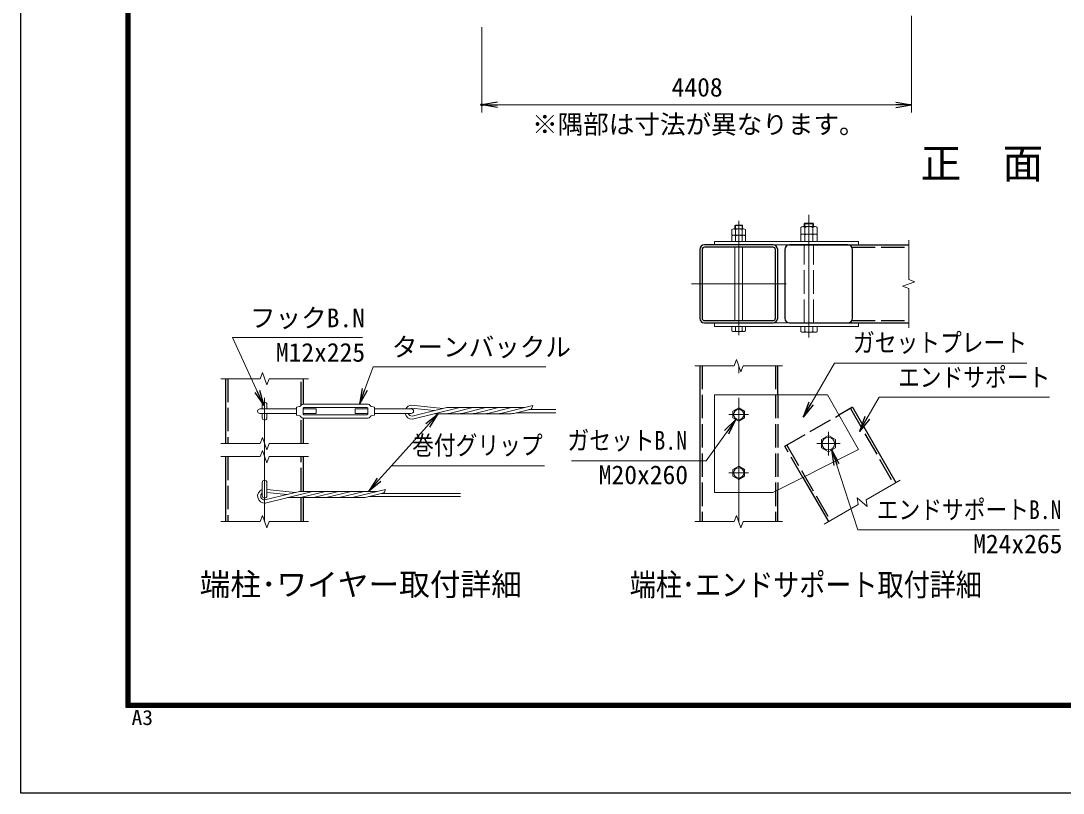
# Model space of a CAD drawing. Units: millimetres, scale not verified. Extents: x -16800 to 16800, y -11880 to 11880.
# Drawn here: x -16800 to -6107, y -11880 to -3956 of the extents above; entities that cross this region are included whole.
import ezdxf
from ezdxf.enums import TextEntityAlignment as Align

# ---------------------------------------------------------------- set-up
doc = ezdxf.new("R2010")
doc.units = ezdxf.units.MM
doc.header["$LTSCALE"] = 40
doc.header["$PDMODE"] = 32
doc.header["$PDSIZE"] = 20
doc.linetypes.add('DASHED', pattern=[7.5, 6, -1.5])
doc.linetypes.add('USER1', pattern=[50.8, 31.75, -6.35, 6.35, -6.35])
for name, color, linetype, lineweight in [('0-0_D-TTL-TXT', 7, 'Continuous', 13), ('0-1_D-STR1', 1, 'Continuous', 25), ('0-2_D-BMK', 2, 'USER1', 13), ('0-3_D-STR3', 3, 'Continuous', 13), ('0-5_D-STR-DIM', 7, 'Continuous', 13), ('0-6_D-STR-TXT', 7, 'Continuous', 13), ('0-C_D-TTL', 7, 'Continuous', 25)]:
    doc.layers.add(name, color=color, linetype=linetype, lineweight=lineweight)
doc.layers.add('0-7_0', color=7, linetype='Continuous')
doc.layers.add('0-8_Defpoints', color=8, linetype='Continuous')
doc.styles.add('ＭＳ ゴシック', font='')
doc.styles.get('ＭＳ ゴシック').set_extended_font_data('MS Gothic')

# ---------------------------------------------------------------- blocks, each defined once
blk = doc.blocks.new('_Open')
at = {"layer": '0-7_0'}
blk.add_line((-40, 6.67), (0, 0), dxfattribs=at)
blk.add_lwpolyline([(-40, -6.67), (0, 0), (-40, 0)], dxfattribs=at)

msp = doc.modelspace()

# ---------------------------------------------------------------- linework, layer by layer
at = {"layer": '0-1_D-STR1'}
for p, q in [((-9835.29, -6303.54), (-9835.29, -7007.54)), ((-9811.29, -6303.54), (-9811.29, -7007.54)), ((-9083.29, -6255.54), (-9787.29, -6255.54)), ((-9083.29, -6279.54), (-9787.29, -6279.54)), ((-9059.29, -7007.54), (-9059.29, -6303.54)), ((-9035.29, -7007.54), (-9035.29, -6303.54)), ((-8961.7, -6303.54), (-8961.7, -7007.54)), ((-8915.29, -6255.54), (-7690.15, -6255.54)), ((-8316.88, -6255.54), (-8913.7, -6255.54)), ((-8268.88, -7007.54), (-8268.88, -6303.54)), ((-9787.29, -7031.54), (-9083.29, -7031.54)), ((-9787.29, -7055.54), (-9083.29, -7055.54)), ((-8915.29, -7055.54), (-7690.15, -7055.54)), ((-8913.7, -7055.54), (-8316.88, -7055.54)), ((-9835.29, -7494.28), (-9835.29, -9094.28)), ((-9035.29, -7794.28), (-9035.29, -7494.28)), ((-14699.37, -7627.61), (-14699.37, -8294.28)), ((-13899.37, -7889.13), (-13899.37, -7627.61)), ((-8268.88, -7921.07), (-8407.2, -8000.93)), ((-8268.88, -7921.07), (-7822.47, -8694.28)), ((-13899.37, -8294.28), (-13899.37, -8032.75)), ((-14699.37, -8427.61), (-14699.37, -9094.28)), ((-13899.37, -8783.75), (-13899.37, -8427.61)), ((-8777.38, -8640.32), (-8515.29, -9094.28)), ((-13899.37, -9094.28), (-13899.37, -8847.6)), ((-9035.29, -9094.28), (-9035.29, -8769.28))]:
    msp.add_line(p, q, dxfattribs=at)
at = {"layer": '0-1_D-STR1', "linetype": 'DASHED'}
for p, q in [((-8275.31, -6279.54), (-7690.15, -6279.54)), ((-8275.31, -7031.54), (-7690.15, -7031.54)), ((-9811.29, -7494.28), (-9811.29, -9094.28)), ((-9059.29, -7494.28), (-9059.29, -9094.28)), ((-14675.37, -7627.61), (-14675.37, -8294.28)), ((-13923.37, -7899.63), (-13923.37, -7627.61)), ((-9035.29, -7794.28), (-9035.29, -8769.28)), ((-8289.67, -7933.07), (-7843.26, -8706.28)), ((-13923.37, -8294.28), (-13923.37, -8022.26)), ((-8940.92, -8309.07), (-8494.51, -9082.28)), ((-14675.37, -8427.61), (-14675.37, -9094.28)), ((-13923.37, -8783.75), (-13923.37, -8427.61)), ((-13923.37, -9094.28), (-13923.37, -8847.6))]:
    msp.add_line(p, q, dxfattribs=at)
msp.add_lwpolyline([(-8777.38, -8640.32), (-8961.7, -8321.07), (-8407.2, -8000.93)], dxfattribs=at)
at = {"layer": '0-1_D-STR1'}
for centre, radius, start, end in [((-9787.29, -6303.54), 48, 90, 180), ((-9787.29, -6303.54), 24, 90, 180), ((-9083.29, -6303.54), 48, 0, 90), ((-9083.29, -6303.54), 24, 0, 90), ((-8913.7, -6303.54), 48, 90, 180), ((-8316.88, -6303.54), 48, 0, 90), ((-9787.29, -7007.54), 48, 180, 270), ((-9787.29, -7007.54), 24, 180, 270), ((-9083.29, -7007.54), 24, 270, 0), ((-9083.29, -7007.54), 48, 270, 0), ((-8913.7, -7007.54), 48, 180, 270), ((-8316.88, -7007.54), 48, 270, 0)]:
    msp.add_arc(centre, radius, start, end, dxfattribs=at)
at = {"layer": '0-2_D-BMK'}
for p, q in [((-8715.29, -7204.02), (-8715.29, -5948.02)), ((-9435.29, -7182.43), (-9435.29, -6007.1)), ((-9920.79, -6655.54), (-8949.79, -6655.54)), ((-9435.29, -9094.28), (-9435.29, -7494.28)), ((-14299.37, -9094.28), (-14299.37, -7627.61)), ((-9435.29, -8082.37), (-9435.29, -7906.18)), ((-9335.29, -7994.28), (-9535.29, -7994.28)), ((-9347.19, -7994.28), (-9523.39, -7994.28)), ((-8515.29, -8174.28), (-8515.29, -8414.28)), ((-8515.29, -8396.66), (-8515.29, -8191.89)), ((-8635.29, -8294.28), (-8395.29, -8294.28)), ((-8412.9, -8294.28), (-8617.68, -8294.28)), ((-9435.29, -8506.18), (-9435.29, -8682.37)), ((-9335.29, -8594.28), (-9535.29, -8594.28)), ((-9347.19, -8594.28), (-9523.39, -8594.28))]:
    msp.add_line(p, q, dxfattribs=at)
at = {"layer": '0-3_D-STR3'}
for p, q in [((-9488.22, -6091.54), (-9383.37, -6091.54)), ((-9475.29, -6056.95), (-9469.88, -6051.54)), ((-9475.29, -6091.54), (-9475.29, -6056.95)), ((-9475.29, -6056.95), (-9395.29, -6056.95)), ((-9469.88, -6051.54), (-9400.7, -6051.54)), ((-9469.88, -6091.54), (-9469.88, -6051.54)), ((-9400.7, -6091.54), (-9400.7, -6051.54)), ((-9395.29, -6056.95), (-9400.7, -6051.54)), ((-9395.29, -6091.54), (-9395.29, -6056.95)), ((-8798.49, -6143.54), (-8798.49, -6075.54)), ((-8778.07, -6067.54), (-8649.36, -6067.54)), ((-8763.29, -6038.03), (-8756.79, -6031.54)), ((-8763.29, -6067.54), (-8763.29, -6038.03)), ((-8763.29, -6038.03), (-8667.29, -6038.03)), ((-8756.89, -6143.54), (-8756.89, -6075.54)), ((-8756.79, -6031.54), (-8673.79, -6031.54)), ((-8756.79, -6067.54), (-8756.79, -6031.54)), ((-8673.79, -6067.54), (-8673.79, -6031.54)), ((-8673.79, -6031.54), (-8667.29, -6038.03)), ((-8673.69, -6143.54), (-8673.69, -6075.54)), ((-8667.29, -6067.54), (-8667.29, -6038.03)), ((-8632.09, -6075.54), (-8632.09, -6143.54)), ((-9504.49, -6155.54), (-9504.49, -6097.14)), ((-9504.49, -6155.54), (-9366.09, -6155.54)), ((-9504.49, -6219.54), (-9504.49, -6161.14)), ((-9488.22, -6155.54), (-9383.37, -6155.54)), ((-9469.89, -6155.54), (-9469.89, -6097.14)), ((-9469.89, -6219.54), (-9469.89, -6161.14)), ((-9400.69, -6155.54), (-9400.69, -6097.14)), ((-9400.69, -6219.54), (-9400.69, -6161.14)), ((-9366.09, -6097.14), (-9366.09, -6155.54)), ((-9366.09, -6161.14), (-9366.09, -6219.54)), ((-8798.49, -6143.54), (-8632.09, -6143.54)), ((-8798.49, -6219.54), (-8798.49, -6151.54)), ((-8778.07, -6143.54), (-8649.36, -6143.54)), ((-8756.89, -6219.54), (-8756.89, -6151.54)), ((-8673.69, -6219.54), (-8673.69, -6151.54)), ((-8632.09, -6151.54), (-8632.09, -6219.54)), ((-9685.29, -6219.54), (-8205.29, -6219.54)), ((-9685.29, -6219.54), (-9685.29, -6255.54)), ((-9685.29, -6255.54), (-8205.29, -6255.54)), ((-9504.49, -6219.54), (-9366.09, -6219.54)), ((-9475.29, -7031.54), (-9475.29, -6279.54)), ((-9395.29, -7031.54), (-9395.29, -6279.54)), ((-8798.49, -6219.54), (-8632.09, -6219.54)), ((-8205.29, -6219.54), (-8205.29, -6255.54)), ((-9685.29, -7055.54), (-8205.29, -7055.54)), ((-9685.29, -7091.54), (-9685.29, -7055.54)), ((-8205.29, -7091.54), (-8205.29, -7055.54)), ((-9685.29, -7091.54), (-8205.29, -7091.54)), ((-9504.49, -7091.54), (-9366.09, -7091.54)), ((-9504.49, -7137.94), (-9504.49, -7091.54)), ((-9488.22, -7143.54), (-9383.37, -7143.54)), ((-9469.89, -7137.94), (-9469.89, -7091.54)), ((-9400.69, -7137.94), (-9400.69, -7091.54)), ((-9366.09, -7137.94), (-9366.09, -7091.54)), ((-8798.49, -7091.54), (-8632.09, -7091.54)), ((-8798.49, -7143.54), (-8798.49, -7091.54)), ((-8778.07, -7151.54), (-8649.36, -7151.54)), ((-8756.89, -7143.54), (-8756.89, -7091.54)), ((-8673.69, -7143.54), (-8673.69, -7091.54)), ((-8632.09, -7143.54), (-8632.09, -7091.54)), ((-8525.29, -7794.28), (-9685.29, -7794.28)), ((-14323.37, -7892.94), (-14323.37, -7936.94)), ((-14275.37, -7892.94), (-14275.37, -7936.94)), ((-13895.38, -7888.94), (-13247.38, -7888.94)), ((-12791.07, -7899.43), (-12469.77, -7932.78)), ((-11874.94, -7983.1), (-11547.67, -7901.95)), ((-14347.37, -7936.94), (-13971.38, -7936.94)), ((-14347.37, -7984.94), (-13971.38, -7984.94)), ((-14323.37, -7984.94), (-14323.37, -8028.94)), ((-14275.37, -7984.94), (-14275.37, -8028.94)), ((-13971.38, -7920.94), (-13940.18, -7914.25)), ((-13971.38, -8000.94), (-13971.38, -7920.94)), ((-13971.38, -8000.94), (-13940.18, -8007.63)), ((-13903.38, -7990.94), (-13903.38, -7930.94)), ((-13903.38, -7936.94), (-13771.38, -7936.94)), ((-13895.38, -7922.94), (-13247.38, -7922.94)), ((-13895.38, -7998.94), (-13247.38, -7998.94)), ((-13371.38, -7984.94), (-13371.38, -7936.94)), ((-13371.38, -7936.94), (-13239.38, -7936.94)), ((-13371.38, -7984.94), (-13239.38, -7984.94)), ((-13239.38, -7990.94), (-13239.38, -7930.94)), ((-13171.38, -8000.94), (-13202.58, -8007.63)), ((-13171.38, -7936.94), (-12795.38, -7936.94)), ((-13171.38, -7984.94), (-12795.38, -7984.94)), ((-12791.92, -7931.52), (-12561.23, -7955.46)), ((-12786.33, -8011.28), (-12443.68, -7926.31)), ((-12781.37, -8043.01), (-12310.72, -7926.31)), ((-11767.11, -7986.63), (-12553.97, -7986.63)), ((-11631.71, -7922.79), (-12414.79, -7922.79)), ((-12406.78, -7983.1), (-12177.76, -7926.31)), ((-12273.82, -7983.1), (-12044.8, -7926.31)), ((-12140.86, -7983.1), (-11911.84, -7926.31)), ((-12007.9, -7983.1), (-11778.88, -7926.31)), ((-11741.99, -7983.1), (-11563.26, -7938.78)), ((-11717.15, -7976.94), (-11312.7, -7976.94)), ((-11588.1, -7944.94), (-11312.7, -7944.94)), ((-13895.38, -8032.94), (-13247.38, -8032.94)), ((-14323.37, -8692.94), (-14323.37, -8828.94)), ((-14275.37, -8692.94), (-14275.37, -8828.94)), ((-14275.37, -8763.22), (-13981.27, -8793.75)), ((-13386.45, -8844.07), (-13059.18, -8762.92)), ((-14297.84, -8872.25), (-13955.18, -8787.28)), ((-14292.87, -8903.98), (-13822.22, -8787.28)), ((-14275.37, -8795.4), (-14072.74, -8816.43)), ((-13278.62, -8847.6), (-14065.47, -8847.6)), ((-13143.21, -8783.75), (-13926.3, -8783.75)), ((-13918.29, -8844.07), (-13689.26, -8787.28)), ((-13785.33, -8844.07), (-13556.31, -8787.28)), ((-13652.37, -8844.07), (-13423.34, -8787.28)), ((-13519.41, -8844.07), (-13290.38, -8787.28)), ((-13253.49, -8844.07), (-13074.77, -8799.75)), ((-13228.65, -8837.91), (-12290.87, -8837.91)), ((-13099.6, -8805.91), (-12290.87, -8805.91))]:
    msp.add_line(p, q, dxfattribs=at)
at = {"layer": '0-3_D-STR3', "linetype": 'DASHED'}
for p, q in [((-8763.29, -7055.54), (-8763.29, -6255.54)), ((-8667.29, -7055.54), (-8667.29, -6255.54))]:
    msp.add_line(p, q, dxfattribs=at)
at = {"layer": '0-3_D-STR3'}
for points in [[(-9085.29, -8794.28), (-9685.29, -8794.28), (-9685.29, -7794.28)], [(-8525.29, -7794.28), (-8205.29, -8354.28), (-9085.29, -8794.28)], [(-13903.38, -7984.94), (-13771.38, -7984.94), (-13771.38, -7936.94)], [(-13171.38, -8000.94), (-13171.38, -7920.94), (-13202.58, -7914.25)]]:
    msp.add_lwpolyline(points, dxfattribs=at)
for points in [[(-9375.36, -7959.68), (-9435.29, -7925.08), (-9495.22, -7959.68), (-9495.22, -8028.88), (-9435.29, -8063.48), (-9375.36, -8028.88)], [(-8587.34, -8335.88), (-8515.29, -8377.48), (-8443.24, -8335.88), (-8443.24, -8252.68), (-8515.29, -8211.08), (-8587.34, -8252.68)], [(-9375.36, -8559.68), (-9435.29, -8525.08), (-9495.22, -8559.68), (-9495.22, -8628.88), (-9435.29, -8663.48), (-9375.36, -8628.88)]]:
    msp.add_lwpolyline(points, close=True, dxfattribs=at)
for centre, radius in [((-9435.29, -7994.28), 52.42), ((-8515.29, -8294.28), 64.36), ((-9435.29, -8594.28), 52.42)]:
    msp.add_circle(centre, radius, dxfattribs=at)
for centre, radius, start, end in [((-9487.19, -6120.96), 29.45, 54.01973, 125.98027), ((-9435.29, -6201.22), 109.69, 71.61284, 108.38716), ((-9383.39, -6121.06), 29.52, 54.12648, 125.87352), ((-8777.69, -6098.57), 31.03, 47.91412, 132.08588), ((-8715.29, -6179.7), 112.16, 68.22895, 111.77105), ((-8652.89, -6097.79), 30.46, 46.94085, 133.05915), ((-9487.19, -6184.96), 29.45, 54.01973, 125.98027), ((-9435.29, -6265.22), 109.69, 71.61284, 108.38716), ((-9383.39, -6185.06), 29.52, 54.12648, 125.87352), ((-8777.69, -6174.57), 31.03, 47.91412, 132.08588), ((-8715.29, -6255.7), 112.16, 68.22895, 111.77105), ((-8652.89, -6173.79), 30.46, 46.94085, 133.05915), ((-9487.19, -7114.11), 29.45, 234.01973, 305.98027), ((-9435.29, -7033.85), 109.69, 251.61284, 288.38716), ((-9383.39, -7114.01), 29.52, 234.12648, 305.87352), ((-8777.69, -7120.5), 31.03, 227.91412, 312.08588), ((-8715.29, -7039.38), 112.16, 248.22895, 291.77105), ((-8652.89, -7121.28), 30.46, 226.94085, 313.05915), ((-14299.37, -7892.94), 24, 0, 180), ((-13943.53, -7898.61), 16, 282.09925, 326.11888), ((-13895.38, -7930.94), 42, 90, 146.11888), ((-13247.38, -7930.94), 42, 33.88112, 90), ((-13199.23, -7898.61), 16, 213.88112, 257.90075), ((-12787.86, -7971.31), 72, 92.82496, 151.48944), ((-11816.74, -7809.75), 284.43, 333.02173, 341.08588), ((-14347.37, -7960.94), 24, 90, 270), ((-13943.53, -8023.28), 16, 33.88112, 77.90075), ((-13895.38, -7990.94), 42, 213.88112, 270), ((-13895.38, -7930.94), 8, 90, 180), ((-13895.38, -7990.94), 8, 180, 270), ((-13247.38, -7930.94), 8, 0, 90), ((-13247.38, -7990.94), 8, 270, 0), ((-13247.38, -7990.94), 42, 270, 326.11888), ((-13199.23, -8023.28), 16, 102.09925, 146.11888), ((-12787.86, -7971.31), 72, 191.63319, 275.17572), ((-12787.86, -7971.31), 40, 199.92759, 272.18972), ((-12787.86, -7971.31), 40, 95.82544, 120.77566), ((-12795.38, -7960.94), 24, 270, 90), ((-12414.79, -8042.79), 120, 90, 103.92636), ((-12435.66, -7866.63), 120, 270, 283.92645), ((-12281.84, -8042.79), 120, 90, 103.92636), ((-12302.7, -7866.63), 120, 270, 283.92645), ((-12148.88, -8042.79), 120, 90, 103.92636), ((-12169.74, -7866.63), 120, 270, 283.92645), ((-12015.92, -8042.79), 120, 90, 103.92636), ((-12036.78, -7866.63), 120, 270, 283.92645), ((-11882.96, -8042.79), 120, 90, 103.92636), ((-11903.83, -7866.63), 120, 270, 283.92645), ((-11750, -8042.79), 120, 90, 103.92636), ((-11770.87, -7866.63), 120, 270, 283.92645), ((-14299.37, -8028.94), 24, 180, 0), ((-14299.37, -8832.28), 72, 109.47138, 275.17572), ((-14299.37, -8692.94), 24, 0, 180), ((-13328.24, -8670.72), 284.43, 333.02173, 341.08588), ((-14299.37, -8832.28), 40, 126.87024, 272.18972), ((-14299.37, -8828.94), 24, 180, 0), ((-13926.3, -8903.75), 120, 90, 103.92636), ((-13947.17, -8727.59), 120, 270, 283.92645), ((-13793.34, -8903.75), 120, 90, 103.92636), ((-13814.21, -8727.59), 120, 270, 283.92645), ((-13660.38, -8903.75), 120, 90, 103.92636), ((-13681.25, -8727.59), 120, 270, 283.92645), ((-13527.42, -8903.75), 120, 90, 103.92636), ((-13548.29, -8727.59), 120, 270, 283.92645), ((-13394.46, -8903.75), 120, 90, 103.92636), ((-13415.33, -8727.59), 120, 270, 283.92645), ((-13261.51, -8903.75), 120, 90, 103.92636), ((-13282.37, -8727.59), 120, 270, 283.92645)]:
    msp.add_arc(centre, radius, start, end, dxfattribs=at)
at = {"layer": '0-5_D-STR-DIM'}
for p, q in [((-7662.08, -3905.06), (-7662.08, -4897.82)), ((-12070.08, -4022.48), (-12070.08, -4897.82)), ((-7822.08, -4817.82), (-11910.08, -4817.82)), ((-7690.15, -6205.54), (-7690.15, -6609.36)), ((-7626.73, -6632.45), (-7690.15, -6609.36)), ((-7753.58, -6678.62), (-7626.73, -6632.45)), ((-7690.15, -6701.71), (-7753.58, -6678.62)), ((-7690.15, -6701.71), (-7690.15, -7105.54)), ((-9458.38, -7430.85), (-9481.47, -7494.28)), ((-9412.2, -7557.7), (-9458.38, -7430.85)), ((-14322.45, -7564.18), (-14345.54, -7627.61)), ((-14276.28, -7691.04), (-14322.45, -7564.18)), ((-9885.29, -7494.28), (-9481.47, -7494.28)), ((-9389.12, -7494.28), (-9412.2, -7557.7)), ((-9389.12, -7494.28), (-8985.29, -7494.28)), ((-14749.37, -7627.61), (-14345.54, -7627.61)), ((-14253.2, -7627.61), (-14276.28, -7691.04)), ((-14253.2, -7627.61), (-13849.37, -7627.61)), ((-14322.45, -8230.85), (-14345.54, -8294.28)), ((-14276.28, -8357.7), (-14322.45, -8230.85)), ((-14749.37, -8294.28), (-14345.54, -8294.28)), ((-14253.2, -8294.28), (-14276.28, -8357.7)), ((-14253.2, -8294.28), (-13849.37, -8294.28)), ((-14749.37, -8427.61), (-14345.54, -8427.61)), ((-14322.45, -8364.18), (-14345.54, -8427.61)), ((-14276.28, -8491.04), (-14322.45, -8364.18)), ((-14253.2, -8427.61), (-14276.28, -8491.04)), ((-14253.2, -8427.61), (-13849.37, -8427.61)), ((-8128.89, -8871.19), (-7779.17, -8669.28)), ((-8220.59, -8850.89), (-8208.87, -8917.36)), ((-8117.17, -8937.66), (-8220.59, -8850.89)), ((-8128.89, -8871.19), (-8117.17, -8937.66)), ((-8558.59, -9119.28), (-8208.87, -8917.36)), ((-14322.45, -9030.85), (-14345.54, -9094.28)), ((-14276.28, -9157.7), (-14322.45, -9030.85)), ((-9458.38, -9030.85), (-9481.47, -9094.28)), ((-9412.2, -9157.7), (-9458.38, -9030.85)), ((-14749.37, -9094.28), (-14345.54, -9094.28)), ((-14253.2, -9094.28), (-14276.28, -9157.7)), ((-14253.2, -9094.28), (-13849.37, -9094.28)), ((-9885.29, -9094.28), (-9481.47, -9094.28)), ((-9389.12, -9094.28), (-9412.2, -9157.7)), ((-9389.12, -9094.28), (-8985.29, -9094.28))]:
    msp.add_line(p, q, dxfattribs=at)
at = {"layer": '0-6_D-STR-TXT'}
msp.add_line((-12998.21, -8522.37), (-13231.69, -8782.27), dxfattribs=at)
for points in [[(-13293.32, -7205.71), (-14630.01, -7205.71), (-14309.05, -7900.36)], [(-6480.56, -7467.5), (-8453.8, -7467.5), (-8772.3, -8019.16)], [(-11412.49, -7506.26), (-13185.73, -7506.26), (-13326.56, -7887.07)], [(-6246.65, -7818.91), (-7995.52, -7818.91), (-8196.24, -8166.56)], [(-11427, -8522.37), (-12998.21, -8522.37), (-12518.26, -7988.12)], [(-11149.18, -8469.18), (-9768.83, -8469.18), (-9466.42, -8047.8)], [(-6148.16, -9177.4), (-8213.78, -9177.4), (-8478.65, -8358.58)]]:
    msp.add_lwpolyline(points, dxfattribs=at)
at = {"layer": '0-8_Defpoints'}
msp.add_point((-12070.08, -4817.82), dxfattribs=at)
at = {"layer": '0-C_D-TTL', "color": 2}
msp.add_lwpolyline([(-16800, 11880), (16800, 11880), (16800, -11880), (-16800, -11880)], close=True, dxfattribs=at)
at = {"layer": '0-C_D-TTL'}
for points in [[(-15720, 11000), (15720, 11000), (15720, -11000), (-15720, -11000)], [(-15710, 10990), (15710, 10990), (15710, -10990), (-15710, -10990)], [(-15700, 10980), (15700, 10980), (15700, -10980), (-15700, -10980)], [(-15690, 10970), (15690, 10970), (15690, -10970), (-15690, -10970)], [(-15680, 10960), (15680, 10960), (15680, -10960), (-15680, -10960)]]:
    msp.add_lwpolyline(points, close=True, dxfattribs=at)

# ---------------------------------------------------------------- block references
at = {"layer": '0-5_D-STR-DIM', "xscale": 4, "yscale": 4, "rotation": 180}
msp.add_blockref('_Open', (-12070.08, -4817.82), dxfattribs=at)
at = {"layer": '0-5_D-STR-DIM', "xscale": 4, "yscale": 4}
msp.add_blockref('_Open', (-7662.08, -4817.82), dxfattribs=at)
at = {"layer": '0-6_D-STR-TXT', "xscale": 4, "yscale": 4}
for p, rotation in [((-14308.21, -7902.18), 294.79941), ((-13327.25, -7888.94), 249.70489), ((-8773.3, -8020.89), 240), ((-12516.92, -7986.63), 48.06468), ((-8197.24, -8168.29), 240), ((-9465.26, -8046.18), 54.33436), ((-8479.26, -8356.68), 107.92501), ((-13233.03, -8783.75), 228.06468)]:
    msp.add_blockref('_Open', p, dxfattribs=dict(at, rotation=rotation))

# ---------------------------------------------------------------- texts
at = {"layer": '0-0_D-TTL-TXT', "style": 'ＭＳ ゴシック'}
for s, height, p in [('正\u3000面\u3000図', 307.9, (-7569.3, -5664.11)), ('端柱･ワイヤー取付詳細', 230.8, (-14965.23, -9922.81))]:
    msp.add_text(s, height=height, dxfattribs=at).set_placement(p, align=Align.BOTTOM_LEFT)
at = {"layer": '0-0_D-TTL-TXT', "style": 'ＭＳ ゴシック', "width": 0.85}
msp.add_text('端柱･エンドサポート取付詳細', height=230.8, dxfattribs=at).set_placement((-10552.84, -9925.85), align=Align.BOTTOM_LEFT)
at = {"layer": '0-5_D-STR-DIM', "style": 'ＭＳ ゴシック'}
msp.add_text('4408', height=192.4, dxfattribs=at).set_placement((-10123.58, -4790.83), align=Align.BOTTOM_LEFT)
at = {"layer": '0-6_D-STR-TXT', "style": 'ＭＳ ゴシック'}
for s, p in [('※隅部は寸法が異なります。', (-11555.43, -5172.06)), ('フックB.N', (-14449.67, -7157.91)), ('M12x225', (-14184.06, -7511.33)), ('ターンバックル', (-12993.2, -7456.43)), ('M20x260', (-10870.94, -8767.83)), ('M24x265', (-7030.18, -9476.05))]:
    msp.add_text(s, height=192.4, dxfattribs=at).set_placement(p, align=Align.BOTTOM_LEFT)
at = {"layer": '0-6_D-STR-TXT', "style": 'ＭＳ ゴシック', "width": 0.85}
for s, p in [('ガセットプレート', (-8262.29, -7411.57)), ('エンドサポート', (-7800.96, -7767.04)), ('巻付グリップ', (-12785.38, -8464.41)), ('ガセットB.N', (-11191.77, -8414.27)), ('エンドサポートB.N', (-8019.22, -9125.54))]:
    msp.add_text(s, height=192.4, dxfattribs=at).set_placement(p, align=Align.BOTTOM_LEFT)
at = {"layer": '0-C_D-TTL', "style": 'ＭＳ ゴシック', "width": 1.05}
msp.add_text('A3', height=154, dxfattribs=at).set_placement((-15664.35, -11227.24), align=Align.BOTTOM_LEFT)

doc.saveas('drawing.dxf')
